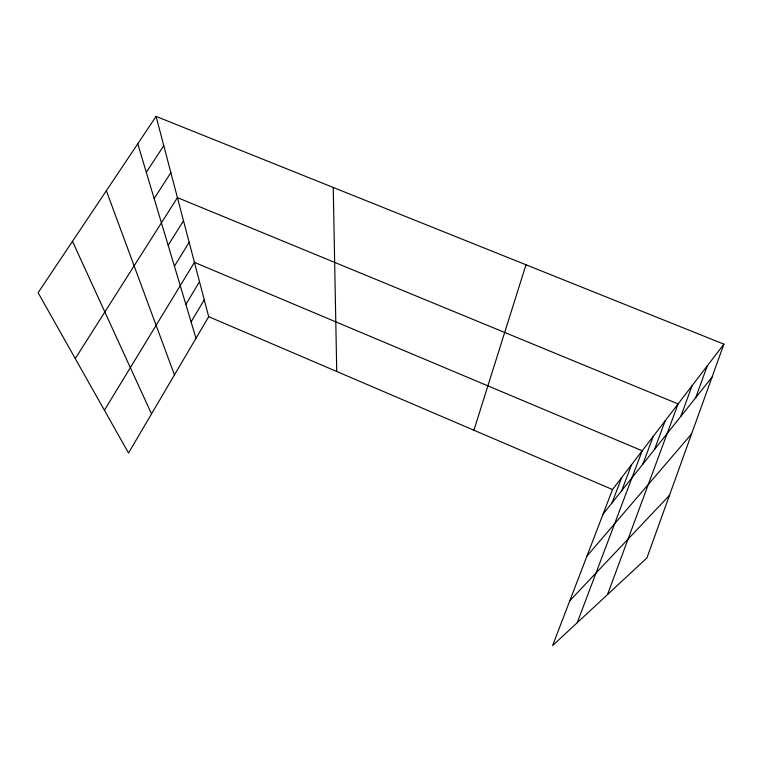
<?xml version="1.0" encoding="UTF-8"?>
<svg xmlns="http://www.w3.org/2000/svg" width="762" height="762" viewBox="0 0 762 762"><rect width="100%" height="100%" fill="white"/><g stroke="black" fill="none" stroke-linecap="round" stroke-linejoin="round"><path stroke-width="1.14" d="M473.916 430.225L525.99 264.776M723.9 344.157L646.909 557.974L552.593 645.595L612.496 489.547L723.9 344.157L156.086 116.405L38.1 292.722L128.53 453.009L208.702 316.687L156.086 116.405M695.716 397.659L707.288 365.827M680.799 416.414L692.087 385.677M607.524 594.56L678.104 403.927L177.422 197.606L75.267 358.588M654.482 449.504L665.207 420.757M642.814 464.172L653.272 436.34M577.244 622.687L642.195 450.79L194.434 262.366L104.413 410.261M621.649 490.785L631.584 464.63M612.019 502.891L621.716 477.517M191.1 321.888L204.264 299.752M185.861 304.39L199.511 281.692M174.422 266.195L189.157 242.287M168.164 245.288L183.499 220.751M154.162 198.549L170.869 172.65M146.304 172.298L163.773 145.666M603.037 514.188L712.013 377.161M586.959 556.069L691.582 433.921M569.814 600.723L669.474 495.319M208.702 316.687L612.496 489.547M72.495 241.325L151.524 413.918M106.347 190.738L174.45 374.923M137.76 143.789L196.005 338.271M333.232 187.462L336.737 371.494"/></g></svg>
